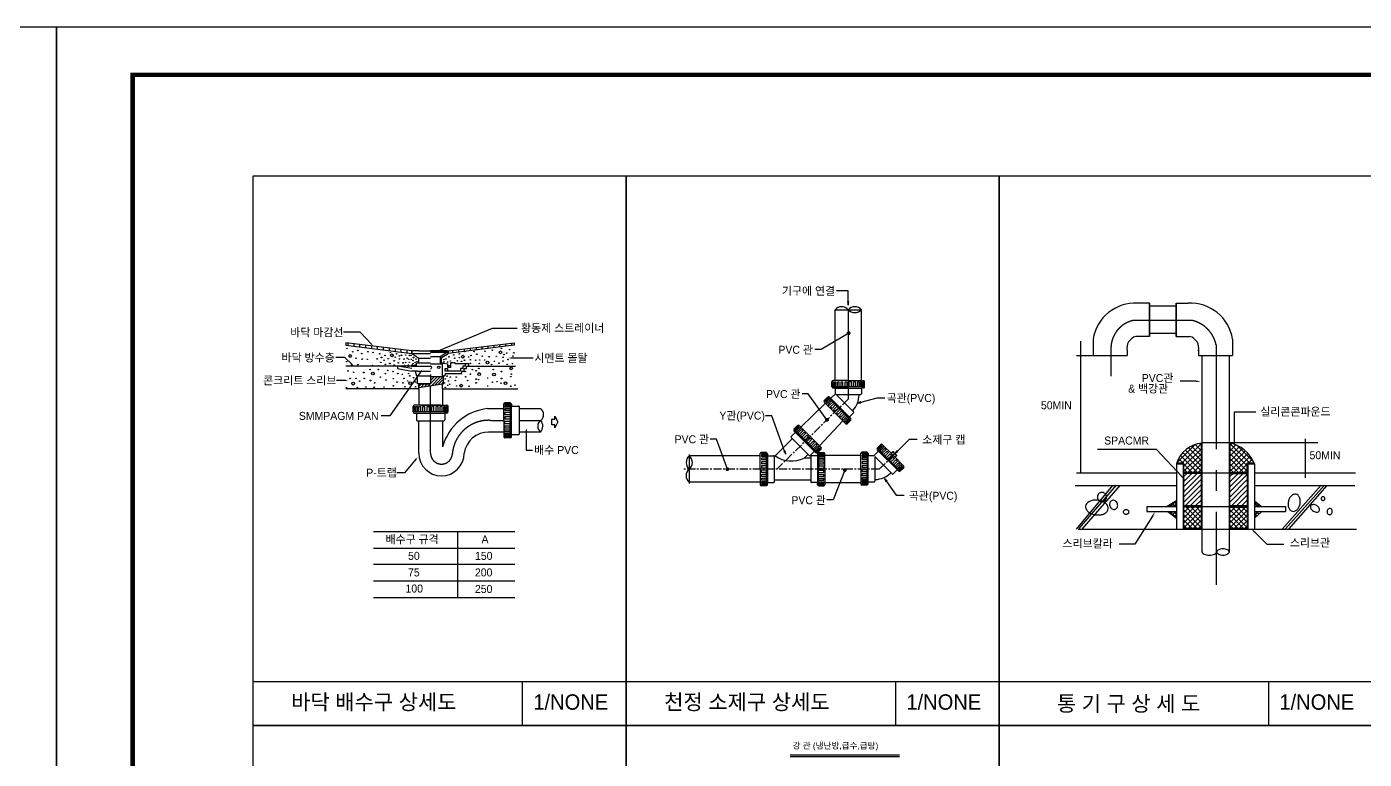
# Model space of a CAD drawing. Header units: millimetres. Extents: x 83956 to 461956, y 36707 to 125807.
# Drawn here: x 398048 to 438779, y 58959 to 81257 of the extents above; entities that cross this region are included whole.
import ezdxf
from ezdxf.enums import TextEntityAlignment as Align

# ---------------------------------------------------------------- set-up
doc = ezdxf.new("R2010")
doc.units = ezdxf.units.MM
doc.header["$LTSCALE"] = 100
doc.header["$MEASUREMENT"] = 0
doc.linetypes.add('CENTER', pattern=[50.8, 31.75, -6.35, 6.35, -6.35])
doc.linetypes.add('CENTERX2', pattern=[4, 2.5, -0.5, 0.5, -0.5])
doc.layers.get('0').update_dxf_attribs({"linetype": 'CONTINUOUS'})
doc.layers.get('Defpoints').update_dxf_attribs({"linetype": 'CONTINUOUS'})
for name, color, linetype in [('1', 1, 'CONTINUOUS'), ('2', 2, 'CONTINUOUS'), ('7', 7, 'CONTINUOUS'), ('FORM', 8, 'CONTINUOUS'), ('H', 9, 'CONTINUOUS'), ('M', 6, 'CONTINUOUS'), ('T', 2, 'CONTINUOUS')]:
    doc.layers.add(name, color=color, linetype=linetype)
doc.styles.add('gr', font='Gulim.ttf')

# ---------------------------------------------------------------- blocks, each defined once
blk = doc.blocks.new('PMC-FORMV')
at = {"layer": 'Defpoints'}
blk.add_lwpolyline([(0, 0), (0, 29700), (42000, 29700), (42000, 0)], close=True, dxfattribs=at)
blk = doc.blocks.new('*X17')
at = {"color": 0}
for p, q in [((4700, 1585.5), (4700, 1595.5)), ((4725, 1582.4), (4725, 1592.4)), ((4750, 1579.2), (4750, 1589.2)), ((4775, 1576.1), (4775, 1586.1)), ((4800, 1573), (4800, 1583)), ((4825, 1569.9), (4825, 1579.9)), ((4850, 1566.7), (4850, 1576.7)), ((4875, 1563.6), (4875, 1573.6)), ((4900, 1560.5), (4900, 1570.5)), ((4925, 1557.4), (4925, 1567.4)), ((4950, 1554.2), (4950, 1564.2))]:
    blk.add_line(p, q, dxfattribs=at)
blk = doc.blocks.new('*X15')
at = {"color": 0}
for p, q in [((4999.4, 1410.8), (5010.4, 1421.8)), ((5009, 1408.1), (5022.8, 1421.8)), ((5023.6, 1410.3), (5035.1, 1421.8)), ((5038.2, 1412.5), (5047.5, 1421.8)), ((5049.4, 1436.1), (5065.1, 1451.8)), ((5049.4, 1448.4), (5052.8, 1451.8)), ((5049.4, 1423.7), (5077.5, 1451.8)), ((5052.8, 1414.7), (5089.9, 1451.8)), ((5067.4, 1417), (5104.4, 1453.9)), ((5082, 1419.2), (5104.4, 1441.6)), ((5096.6, 1421.4), (5104.4, 1429.2))]:
    blk.add_line(p, q, dxfattribs=at)
blk = doc.blocks.new('*X16')
at = {"color": 0}
for p, q in [((5054.4, 1556.8), (5054.4, 1561.8)), ((5057.5, 1556.8), (5057.5, 1561.8)), ((5063.2, 1556.8), (5063.2, 1561.8)), ((5066.2, 1556.8), (5066.2, 1561.8)), ((5071.9, 1556.8), (5071.9, 1561.8)), ((5075, 1556.8), (5075, 1561.8)), ((5080.7, 1556.8), (5080.7, 1561.8)), ((5083.7, 1556.8), (5083.7, 1561.8)), ((5089.4, 1556.8), (5089.4, 1561.8)), ((5092.5, 1556.8), (5092.5, 1561.8)), ((5098.2, 1556.8), (5098.2, 1561.8)), ((5101.2, 1556.8), (5101.2, 1561.8)), ((5106.9, 1556.8), (5106.9, 1561.8)), ((5110, 1556.8), (5110, 1561.8)), ((5115.7, 1556.8), (5115.7, 1561.8)), ((5118.7, 1556.8), (5118.7, 1561.8))]:
    blk.add_line(p, q, dxfattribs=at)

msp = doc.modelspace()

# ---------------------------------------------------------------- linework, layer by layer
msp.add_lwpolyline([(401272, 79795), (453316, 79795), (453316, 38170), (401272, 38170)], close=True)
at = {"layer": '1', "linetype": 'CENTER'}
for p, q in [((431766, 72321), (433516, 72321)), ((431065, 71485), (431065, 70618)), ((434268, 71570), (434268, 64273))]:
    msp.add_line(p, q, dxfattribs=at)
at = {"layer": '1'}
for p, q in [((430143, 71682), (430143, 67669)), ((430016, 71250), (430499, 71250)), ((433655, 70464), (433169, 70464)), ((434825, 69535), (435475, 69535)), ((434825, 68647), (434825, 69535)), ((433834, 68596), (437370, 68596)), ((436976, 68710), (436976, 67529)), ((432457, 68390), (430656, 68390)), ((433238, 67554), (432457, 68390)), ((433061, 66830), (432782, 66655)), ((432803, 66661), (433053, 66821)), ((433053, 66821), (433053, 66661)), ((435438, 66818), (435640, 66655)), ((432802, 66497), (433061, 66299)), ((433053, 66661), (432803, 66661)), ((432811, 66661), (432808, 66664)), ((432819, 66491), (432819, 66491)), ((433038, 66324), (432871, 66491)), ((432920, 66661), (432874, 66706)), ((432880, 66661), (433016, 66797)), ((432881, 66444), (432929, 66491)), ((433029, 66661), (432941, 66749)), ((432943, 66397), (433038, 66491)), ((433052, 66419), (432980, 66491)), ((432989, 66661), (433053, 66725)), ((433005, 66349), (433052, 66397)), ((433053, 66746), (433007, 66792)), ((435665, 66497), (435438, 66296)), ((435443, 66385), (435550, 66492)), ((435508, 66366), (435443, 66431)), ((435444, 66714), (435495, 66764)), ((435542, 66659), (435444, 66757)), ((435566, 66417), (435491, 66492)), ((435499, 66659), (435555, 66716)), ((435625, 66468), (435600, 66492)), ((435608, 66659), (435616, 66667)), ((432331, 66361), (431792, 65511)), ((435449, 66315), (435443, 66322)), ((411177, 63876), (411177, 65887)), ((435443, 65873), (435815, 65511)), ((431792, 65511), (431312, 65511)), ((435815, 65511), (436326, 65511)), ((412912, 64882), (408608, 64882)), ((412912, 64379), (408608, 64379)), ((421295, 59092), (424626, 59092)), ((421295, 59042), (424626, 59042))]:
    msp.add_line(p, q, dxfattribs=at)
for points in [[(435444, 66805), (435444, 66659), (435626, 66659), (435444, 66805)], [(432819, 66491), (433052, 66491), (433052, 66313), (432819, 66491)], [(435443, 66491), (435443, 66310), (435653, 66492), (435443, 66492)]]:
    msp.add_lwpolyline(points, dxfattribs=at)
at = {"layer": '1', "linetype": 'CENTER'}
for centre, radius, start, end in [((431934, 71468), 869, 101.1513, 178.8622), ((433323, 71375), 965, 11.6644, 78.4215)]:
    msp.add_arc(centre, radius, start, end, dxfattribs=at)
at = {"layer": '1'}
for points in [[(433655, 70488), (433655, 70439), (433803, 70464)], [(434850, 68647), (434800, 68647), (434825, 68498)], [(433256, 67571), (433220, 67537), (433339, 67446)], [(435425, 65855), (435460, 65890), (435336, 65976)]]:
    msp.add_solid(points, dxfattribs=at)
at = {"layer": '2'}
for p, q in [((409771, 71387), (409771, 71315)), ((409986, 71387), (409771, 71387)), ((409771, 71315), (409986, 71315)), ((409771, 71315), (409986, 71172)), ((409986, 71387), (410345, 71387)), ((409986, 71315), (410345, 71315)), ((410345, 71387), (410884, 71387)), ((410633, 71222), (410843, 71351)), ((410669, 71183), (410884, 71315)), ((410884, 71387), (410884, 71315)), ((433735, 71415), (433735, 71251)), ((409771, 70849), (409340, 70920)), ((409340, 70920), (409340, 70849)), ((409652, 70956), (409652, 70920)), ((409688, 70956), (409652, 70956)), ((409652, 70920), (409688, 70920)), ((409688, 70920), (409688, 70956)), ((409801, 70956), (409765, 70956)), ((409765, 70956), (409765, 70920)), ((409765, 70920), (409801, 70920)), ((409771, 70920), (410347, 70920)), ((409801, 70920), (409801, 70956)), ((409915, 71028), (410345, 71028)), ((409915, 70920), (409915, 71028)), ((409986, 71172), (410345, 71172)), ((409986, 71028), (409986, 71172)), ((410345, 70992), (410703, 70992)), ((410346, 71222), (410633, 71222)), ((410633, 71222), (410633, 70992)), ((410669, 71183), (410669, 70992)), ((410741, 71017), (410669, 71017)), ((410703, 70992), (410703, 70655)), ((410741, 71017), (410876, 70992)), ((410876, 70885), (410876, 70992)), ((410948, 70885), (410876, 70885)), ((410948, 71028), (410948, 70885)), ((411091, 71028), (410948, 71028)), ((411091, 70992), (411091, 71028)), ((411404, 70992), (411091, 70992)), ((411404, 70920), (411333, 70920)), ((411333, 70920), (411333, 70849)), ((411404, 70992), (411404, 70920)), ((411440, 70992), (411404, 70992)), ((411512, 70992), (411440, 70992)), ((411440, 70920), (411512, 70920)), ((411440, 70849), (411440, 70920)), ((411512, 70920), (411512, 70992)), ((409340, 70849), (409771, 70777)), ((409950, 70777), (409771, 70777)), ((409879, 70777), (409915, 70633)), ((409986, 70633), (409915, 70633)), ((409950, 70777), (410345, 70777)), ((409950, 70526), (409950, 70633)), ((409950, 70382), (409950, 70526)), ((409986, 70633), (410345, 70633)), ((410345, 70669), (410345, 70633)), ((410345, 70597), (410345, 70655)), ((410704, 70597), (410704, 70671)), ((410704, 70633), (410740, 70633)), ((410704, 70633), (410776, 70633)), ((410740, 70526), (410740, 70633)), ((410794, 70705), (410776, 70633)), ((410794, 70777), (410794, 70849)), ((410794, 70849), (410866, 70849)), ((411261, 70777), (410794, 70777)), ((410794, 70705), (411297, 70705)), ((410866, 70849), (410866, 70777)), ((411261, 70849), (411261, 70777)), ((411333, 70849), (411261, 70849)), ((411297, 70777), (411369, 70777)), ((411297, 70705), (411297, 70777)), ((411369, 70777), (411369, 70849)), ((411369, 70849), (411440, 70849)), ((409986, 70382), (409950, 70382)), ((409986, 70382), (410345, 70382)), ((409986, 70238), (409986, 70382)), ((410047, 69736), (410345, 69736)), ((410643, 69736), (410345, 69736)), ((414041, 69316), (414131, 69316)), ((414041, 69137), (414041, 69316)), ((414131, 69316), (414131, 69406)), ((414131, 69406), (414221, 69227)), ((414131, 69137), (414041, 69137)), ((414221, 69227), (414131, 69047)), ((414131, 69047), (414131, 69137)), ((433810, 68575), (433810, 67692)), ((434683, 68591), (434683, 67687)), ((435261, 67981), (435371, 68091)), ((430016, 67681), (433061, 67681)), ((433061, 67956), (433061, 65966)), ((433061, 67956), (433267, 67956)), ((433289, 67968), (433065, 67968)), ((433267, 67956), (433267, 65966)), ((433267, 67681), (435237, 67681)), ((433289, 67692), (433289, 67968)), ((433810, 67692), (433289, 67692)), ((433289, 66668), (433289, 67665)), ((433289, 67665), (433814, 67665)), ((433814, 67665), (433814, 66668)), ((434683, 67687), (435217, 67687)), ((434687, 66672), (434687, 67661)), ((434687, 67661), (435217, 67661)), ((435217, 67687), (435217, 67981)), ((435217, 67981), (435427, 67981)), ((435217, 67661), (435217, 66672)), ((435237, 67956), (435237, 65966)), ((435237, 67956), (435438, 67956)), ((435417, 67981), (435424, 67989)), ((435438, 67956), (435438, 65966)), ((435440, 67681), (438513, 67681)), ((429978, 67288), (433061, 67288)), ((435438, 67288), (438488, 67288)), ((432159, 66655), (432159, 66497)), ((432159, 66655), (433061, 66655)), ((432159, 66497), (433061, 66497)), ((433267, 66655), (435237, 66655)), ((433280, 65982), (433280, 66641)), ((433280, 66641), (433814, 66641)), ((433814, 66668), (433289, 66668)), ((433814, 66641), (433814, 65982)), ((434684, 65979), (434684, 66637)), ((434684, 66637), (435217, 66637)), ((435217, 66672), (434687, 66672)), ((435200, 66672), (435217, 66690)), ((435217, 66637), (435217, 65979)), ((435438, 66655), (436379, 66655)), ((435438, 66497), (436379, 66497)), ((436379, 66655), (436379, 66497)), ((430067, 65966), (438539, 65966)), ((433814, 65982), (433280, 65982)), ((435217, 65979), (434684, 65979))]:
    msp.add_line(p, q, dxfattribs=at)
at = {"layer": '2', "linetype": 'Continuous'}
for p, q in [((423066, 70484), (422601, 70484)), ((423066, 70484), (423530, 70484)), ((422547, 69958), (422663, 70075)), ((422568, 70295), (422568, 70450)), ((422568, 70295), (423066, 70295)), ((422576, 70295), (422576, 70288)), ((422601, 70261), (422644, 70260)), ((422644, 70260), (423487, 70260)), ((422663, 70240), (422663, 70075)), ((422698, 70060), (423226, 69533)), ((422698, 70060), (423444, 70060)), ((423564, 70295), (423066, 70295)), ((423468, 70240), (423468, 70084)), ((423530, 70261), (423487, 70260)), ((423555, 70295), (423555, 70288)), ((423564, 70295), (423564, 70450)), ((409811, 69533), (409811, 69700)), ((410345, 69736), (409846, 69736)), ((410345, 69736), (410844, 69736)), ((410879, 69533), (410879, 69700)), ((412572, 69275), (412572, 69773)), ((412774, 69809), (412608, 69809)), ((412774, 69809), (412774, 69275)), ((412774, 69800), (412782, 69800)), ((412774, 69709), (412774, 68840)), ((412810, 69772), (412812, 69726)), ((412812, 68823), (412812, 69726)), ((412833, 69706), (413032, 69706)), ((413056, 68868), (413056, 69681)), ((422440, 69987), (422330, 69877)), ((422659, 69501), (422330, 69830)), ((422440, 69987), (422792, 69635)), ((422446, 69981), (422451, 69986)), ((423115, 69362), (422488, 69987)), ((422488, 69987), (422519, 69957)), ((422505, 69921), (423079, 69348)), ((410780, 69533), (409811, 69533)), ((409820, 69533), (409820, 69526)), ((409847, 69497), (409893, 69496)), ((409893, 69496), (410797, 69496)), ((409914, 69475), (409914, 69286)), ((409939, 69261), (410751, 69261)), ((410879, 69533), (410345, 69533)), ((410776, 69475), (410776, 69286)), ((410843, 69497), (410797, 69496)), ((410870, 69533), (410870, 69526)), ((412572, 69275), (412572, 68776)), ((412774, 68741), (412774, 69275)), ((422659, 69501), (422987, 69173)), ((423144, 69282), (422792, 69635)), ((423144, 69282), (423034, 69173)), ((423115, 69389), (423226, 69500)), ((423144, 69330), (423115, 69362)), ((423138, 69288), (423143, 69293)), ((412833, 68843), (413032, 68843)), ((421441, 68898), (421328, 68786)), ((421411, 69007), (421523, 69119)), ((421411, 69007), (421770, 68648)), ((421417, 69001), (421412, 68996)), ((421412, 68958), (421441, 68926)), ((422048, 68320), (421441, 68926)), ((422062, 68357), (421478, 68940)), ((421906, 68784), (421571, 69119)), ((412774, 68741), (412608, 68741)), ((412774, 68749), (412782, 68749)), ((412810, 68777), (412812, 68823)), ((421347, 68701), (420838, 68192)), ((421601, 68480), (421328, 68752)), ((421601, 68480), (421874, 68207)), ((422128, 68290), (421770, 68648)), ((421906, 68784), (422240, 68449)), ((423946, 68430), (424056, 68540)), ((423946, 68430), (424298, 68078)), ((424431, 68211), (424103, 68540)), ((420382, 67789), (420382, 68262)), ((420574, 68296), (420415, 68296)), ((420574, 68296), (420574, 67789)), ((420574, 68287), (420581, 68287)), ((420574, 67376), (420574, 68201)), ((420608, 68261), (420609, 68218)), ((420609, 68218), (420609, 67360)), ((420629, 68198), (420789, 68198)), ((420812, 68187), (420812, 67403)), ((421822, 68225), (421722, 68125)), ((421901, 68125), (421722, 68125)), ((422020, 68319), (421907, 68207)), ((421924, 68174), (421924, 67403)), ((422107, 68198), (421948, 68198)), ((422080, 68290), (422048, 68320)), ((422122, 68296), (422117, 68291)), ((422129, 68261), (422127, 68218)), ((422127, 68218), (422127, 67360)), ((422128, 68290), (422240, 68402)), ((422163, 68287), (422156, 68287)), ((422163, 68296), (422321, 68296)), ((422163, 68296), (422163, 67789)), ((422163, 67376), (422163, 68201)), ((422355, 67789), (422355, 68262)), ((423449, 67804), (423449, 68269)), ((423638, 68302), (423482, 68302)), ((423638, 68302), (423638, 67804)), ((423638, 68294), (423645, 68294)), ((423638, 68209), (423638, 67399)), ((423673, 67383), (423671, 68268)), ((423671, 68268), (423673, 68225)), ((423693, 68206), (423858, 68206)), ((423975, 68323), (423858, 68206)), ((423872, 68172), (423872, 67425)), ((423872, 68172), (424400, 67644)), ((423946, 68382), (423975, 68351)), ((423952, 68424), (423947, 68419)), ((423975, 68351), (424571, 67755)), ((424585, 67791), (424011, 68364)), ((424650, 67726), (424298, 68078)), ((424373, 68274), (424413, 68314)), ((424441, 68314), (424413, 68314)), ((424473, 68253), (424413, 68314)), ((424431, 68211), (424760, 67882)), ((424487, 68267), (424441, 68314)), ((424473, 68253), (424534, 68192)), ((424487, 68267), (424534, 68220)), ((424494, 68153), (424534, 68192)), ((424534, 68220), (424534, 68192)), ((420382, 67789), (420382, 67315)), ((420574, 67282), (420574, 67789)), ((422163, 67282), (422163, 67789)), ((422355, 67789), (422355, 67315)), ((423449, 67804), (423449, 67339)), ((423638, 67306), (423638, 67804)), ((424543, 67755), (424433, 67644)), ((424602, 67726), (424571, 67755)), ((424644, 67731), (424639, 67726)), ((424650, 67726), (424760, 67835)), ((420574, 67282), (420415, 67282)), ((420574, 67290), (420581, 67290)), ((420608, 67316), (420609, 67360)), ((420629, 67379), (420789, 67379)), ((421901, 67453), (420836, 67453)), ((422107, 67379), (421948, 67379)), ((422129, 67316), (422127, 67360)), ((422163, 67290), (422156, 67290)), ((422163, 67282), (422321, 67282)), ((423638, 67306), (423482, 67306)), ((423638, 67314), (423645, 67314)), ((423671, 67340), (423673, 67383)), ((423693, 67402), (423849, 67402))]:
    msp.add_line(p, q, dxfattribs=at)
at = {"layer": '2'}
msp.add_lwpolyline([(410345, 71351), (410848, 71351), (410848, 71387), (410345, 71387)], close=True, dxfattribs=at)
msp.add_lwpolyline([(410704, 70382), (410740, 70382), (410740, 70633), (410704, 70633), (410704, 70597), (410345, 70597), (410345, 70382), (409986, 70382), (409986, 70273), (410704, 70382)], dxfattribs=at)
msp.add_circle((410597, 70887), 35.9, dxfattribs=at)
for centre, radius, start, end in [((410346, 70887), 35.9, 269.3575, 90.6425), ((433908, 67695), 886, 94.785, 162.8292), ((434447, 67544), 1074, 22.5634, 78.2325)]:
    msp.add_arc(centre, radius, start, end, dxfattribs=at)
at = {"layer": '2', "linetype": 'Continuous'}
for centre, radius, start, end in [((422601, 70450), 33.1, 90, 180), ((423530, 70450), 33.1, 0, 90), ((422602, 70288), 26.5, 180, 268.0117), ((422644, 70240), 19.9, 0, 88.0117), ((423414, 70042), 18.5, 90, 178.272), ((423444, 70084), 23.2, 270, 0), ((423487, 70240), 19.9, 91.9883, 180), ((423529, 70288), 26.5, 271.9883, 0), ((409846, 69700), 35.5, 90, 180), ((410844, 69700), 35.5, 0, 90), ((412608, 69773), 35.5, 90, 180), ((412782, 69771), 28.4, 1.9883, 90), ((412833, 69727), 21.3, 181.9883, 270), ((413032, 69681), 24.8, 0, 90), ((422353, 69853), 33.1, 135, 225), ((422470, 69967), 26.5, 46.9883, 135), ((422533, 69972), 19.9, 226.9883, 315), ((422690, 70064), 706, 316.728, 358.272), ((409848, 69526), 28.4, 180, 268.0117), ((409892, 69475), 21.3, 0, 88.0117), ((409939, 69286), 24.8, 180, 270), ((410751, 69286), 24.8, 270, 0), ((410797, 69475), 21.3, 91.9883, 180), ((410842, 69526), 28.4, 271.9883, 0), ((423129, 69375), 19.9, 135, 223.0117), ((423125, 69312), 26.5, 315, 43.0117), ((423217, 69567), 18.5, 136.728, 225), ((423209, 69516), 23.2, 315, 45), ((412833, 68822), 21.3, 90, 178.0117), ((413032, 68868), 24.8, 270, 360), ((421431, 68977), 26.9, 135, 223.0117), ((421427, 68913), 20.2, 315, 43.0117), ((421547, 69095), 33.7, 45, 135), ((423011, 69196), 33.1, 225, 315), ((412608, 68776), 35.5, 180, 270), ((412782, 68778), 28.4, 270, 358.0117), ((421345, 68769), 23.6, 135, 225), ((421330, 68717), 23.6, 315, 45), ((422216, 68426), 33.7, 315, 45), ((424079, 68516), 33.1, 45, 135), ((420415, 68262), 33.7, 90, 180), ((420581, 68260), 26.9, 1.9883, 90), ((420629, 68218), 20.2, 181.9883, 270), ((420789, 68174), 23.6, 46.3928, 90), ((420821, 68209), 23.6, 226.3928, 315), ((421338, 68924), 886, 235.6656, 295.6656), ((421839, 68208), 23.6, 45, 135), ((421890, 68223), 23.6, 225, 315), ((421901, 68149), 23.6, 270, 360), ((421948, 68174), 23.6, 90, 180), ((422034, 68305), 20.2, 46.9883, 135), ((422098, 68310), 26.9, 226.9883, 315), ((422107, 68218), 20.2, 270, 358.0117), ((422156, 68260), 26.9, 90, 178.0117), ((422321, 68262), 33.7, 360, 90), ((423482, 68269), 33.1, 90, 180), ((423645, 68267), 26.5, 1.9883, 90), ((423693, 68226), 19.9, 181.9883, 270), ((423965, 68400), 26.5, 135, 223.0117), ((423961, 68337), 19.9, 315, 43.0117), ((424371, 68276), 3.3, 225, 315), ((424497, 68150), 3.3, 135, 225), ((423869, 68180), 706, 271.728, 313.272), ((424365, 67652), 18.5, 45, 133.272), ((424416, 67660), 23.2, 225, 315), ((424557, 67740), 19.9, 46.9883, 135), ((424621, 67745), 26.5, 226.9883, 315), ((424737, 67859), 33.1, 315, 45), ((420415, 67315), 33.7, 180, 270), ((420581, 67317), 26.9, 270, 358.0117), ((420629, 67359), 20.2, 90, 178.0117), ((420789, 67403), 23.6, 270, 360), ((420836, 67429), 23.6, 90, 180), ((421901, 67429), 23.6, 360, 90), ((421948, 67403), 23.6, 180, 270), ((422107, 67359), 20.2, 1.9883, 90), ((422156, 67317), 26.9, 181.9883, 270), ((422321, 67315), 33.7, 270, 360), ((423482, 67339), 33.1, 180, 270), ((423645, 67341), 26.5, 270, 358.0117), ((423693, 67382), 19.9, 90, 178.0117), ((423849, 67425), 23.2, 270, 0), ((423891, 67456), 18.5, 91.728, 180)]:
    msp.add_arc(centre, radius, start, end, dxfattribs=at)
at = {"layer": '2'}
msp.add_solid([(432311, 66374), (432352, 66348), (432411, 66486)], dxfattribs=at)
at = {"layer": '7'}
for p, q in [((422662, 70484), (422662, 72643)), ((423466, 70484), (423466, 72643)), ((432244, 72839), (431879, 72839)), ((432244, 71831), (432244, 72839)), ((432244, 72839), (432244, 71831)), ((432268, 72760), (433047, 72760)), ((433047, 72839), (433413, 72839)), ((433047, 72839), (433047, 71831)), ((433047, 71831), (433047, 72839)), ((430523, 71747), (430523, 71249)), ((432244, 71831), (431824, 71831)), ((432268, 71925), (433047, 71925)), ((433088, 71832), (433047, 71832)), ((433047, 71831), (433467, 71831)), ((434768, 71747), (434768, 71249)), ((431556, 71415), (431556, 71251)), ((430523, 71249), (431556, 71251)), ((433735, 71251), (434768, 71249)), ((433834, 71249), (433834, 65264)), ((434666, 71249), (434666, 65264)), ((409986, 70238), (409986, 69736)), ((410704, 70238), (410704, 70382)), ((410704, 70238), (410704, 69736)), ((422372, 69801), (421621, 69069)), ((409986, 68277), (409986, 69261)), ((410704, 69261), (410704, 68474)), ((412084, 69635), (412572, 69635)), ((413056, 69635), (413690, 69635)), ((422903, 69257), (422190, 68499)), ((412572, 68916), (412112, 68916)), ((413696, 68916), (413056, 68916)), ((420382, 68191), (418225, 68191)), ((423449, 68206), (422355, 68206)), ((420382, 67394), (418225, 67394)), ((422355, 67387), (423449, 67387)), ((408608, 65887), (411177, 65887)), ((411177, 65887), (412912, 65887)), ((408608, 65384), (411177, 65384)), ((411177, 65384), (412912, 65384)), ((412912, 63876), (408608, 63876)), ((404939, 61326), (416299, 61326)), ((413150, 59989), (413150, 61326)), ((416299, 61326), (427659, 61326)), ((424511, 59989), (424511, 61326)), ((427659, 61326), (439020, 61326)), ((435871, 59989), (435871, 61326))]:
    msp.add_line(p, q, dxfattribs=at)
for points in [[(404939, 76717), (416299, 76717), (416299, 59989), (404939, 59989)], [(416299, 76717), (427659, 76717), (427659, 59989), (416299, 59989)], [(427659, 76717), (439020, 76717), (439020, 59989), (427659, 59989)], [(404939, 59989), (416299, 59989), (416299, 43262), (404939, 43262)], [(416299, 59989), (427659, 59989), (427659, 43262), (416299, 43262)], [(427659, 59989), (439020, 59989), (439020, 43262), (427659, 43262)]]:
    msp.add_lwpolyline(points, close=True, dxfattribs=at)
msp.add_lwpolyline([(433842, 65269, 0.18384), (433854, 65239, 0.10032), (433906, 65203, 0.058212), (433973, 65182, 0.044722), (434062, 65174, 0.044722), (434152, 65182, 0.058212), (434219, 65203, 0.10032), (434271, 65239, 0.18384), (434283, 65269, 0.192191)], format="xyb", dxfattribs=at)
msp.add_lwpolyline([(434480, 65364, 0.051099), (434403, 65356, 0.064948), (434346, 65336, 0.104203), (434302, 65301, 0.174705), (434290, 65269, 0.174705), (434302, 65237, 0.104203), (434346, 65202, 0.064948), (434403, 65182, 0.051099), (434480, 65174, 0.051099), (434556, 65182, 0.064948), (434613, 65202, 0.104203), (434657, 65237, 0.174705), (434669, 65269, 0.174705), (434657, 65301, 0.104203), (434613, 65336, 0.064948), (434556, 65356, 0.051099)], format="xyb", close=True, dxfattribs=at)
for centre, radius, start, end in [((422863, 72461), 271, 42.1242, 137.8758), ((423265, 72461), 271, 42.1242, 137.8758), ((423265, 72825), 271, 222.1242, 317.8758), ((431804, 71544), 1297, 86.7122, 171.029), ((433487, 71544), 1297, 8.971, 93.2878), ((431925, 71468), 376, 105.5599, 191.1988), ((433366, 71468), 376, 348.8012, 74.4401), ((412255, 68037), 1606, 96.1173, 164.2465), ((413820, 69099), 211, 123.7597, 236.2403), ((413690, 69632), 2.55, 55.724, 90), ((413566, 69450), 223, 307.8461, 55.724), ((413479, 69099), 284, 320.1432, 38.2204), ((412113, 68165), 752, 88.8219, 171.722), ((413696, 68918), 2.55, 270, 320.1432), ((410678, 68277), 692, 180, 0), ((418386, 67990), 258, 128.9733, 231.0267), ((418062, 67990), 258, 308.9733, 51.0267), ((418371, 67592), 246, 126.6178, 233.3822)]:
    msp.add_arc(centre, radius, start, end, dxfattribs=at)
at = {"layer": 'Defpoints'}
msp.add_lwpolyline([(398956, 36707), (398956, 81257), (461956, 81257), (461956, 36707)], close=True, dxfattribs=at)
at = {"layer": 'FORM', "const_width": 135}
msp.add_lwpolyline([(401272, 38170), (401272, 79795), (460072, 79795), (460072, 38170)], close=True, dxfattribs=at)
at = {"layer": 'H'}
for p, q in [((409771, 70920), (407760, 70920)), ((411440, 70920), (412930, 70920)), ((409986, 70238), (407760, 70238)), ((410704, 70238), (413002, 70238)), ((433066, 67970), (433632, 68537)), ((433220, 67968), (433829, 68577)), ((433810, 68049), (433422, 68436)), ((433810, 68205), (433522, 68492)), ((433810, 68361), (433633, 68537)), ((433810, 68517), (433758, 68568)), ((435281, 67981), (434667, 68595)), ((434683, 68495), (434759, 68572)), ((434683, 68339), (434873, 68530)), ((434683, 68183), (434977, 68478)), ((435419, 67999), (434902, 68517)), ((433266, 67968), (433125, 68110)), ((433699, 67692), (433184, 68206)), ((433810, 67737), (433254, 68293)), ((433289, 67881), (433810, 68402)), ((433289, 67725), (433810, 68246)), ((433810, 67893), (433333, 68369)), ((433411, 67692), (433810, 68090)), ((435217, 67889), (434683, 68424)), ((434683, 68027), (435072, 68417)), ((434683, 67871), (435159, 68348)), ((434683, 67715), (435238, 68270)), ((435217, 67733), (434683, 68268)), ((435107, 67687), (434683, 68112)), ((434811, 67687), (435308, 68185)), ((433110, 67968), (433077, 68002)), ((433543, 67692), (433289, 67945)), ((433387, 67692), (433289, 67789)), ((433289, 67257), (433697, 67665)), ((433289, 67413), (433541, 67665)), ((433289, 67569), (433385, 67665)), ((433289, 67101), (433814, 67627)), ((433567, 67692), (433810, 67934)), ((433723, 67692), (433810, 67778)), ((434951, 67687), (434683, 67956)), ((434795, 67687), (434683, 67800)), ((434687, 67251), (435096, 67661)), ((434687, 67563), (434784, 67661)), ((434687, 67407), (434940, 67661)), ((434687, 67095), (435217, 67626)), ((434967, 67687), (435217, 67938)), ((435123, 67687), (435217, 67782)), ((431109, 67288), (430004, 65966)), ((431223, 67300), (430092, 65979)), ((431337, 67288), (430181, 65966)), ((433289, 66945), (433814, 67471)), ((433289, 66789), (433814, 67315)), ((434687, 66939), (435217, 67470)), ((434687, 66783), (435217, 67314)), ((437472, 67300), (436278, 65966)), ((437573, 67300), (436367, 65966)), ((437637, 67288), (436468, 65966)), ((433323, 66668), (433814, 67159)), ((433479, 66668), (433814, 67003)), ((433635, 66668), (433814, 66847)), ((434732, 66672), (435217, 67158)), ((434888, 66672), (435217, 67002)), ((435044, 66672), (435217, 66846)), ((433280, 66312), (433609, 66641)), ((433280, 66468), (433453, 66641)), ((433280, 66156), (433765, 66641)), ((433280, 66625), (433297, 66641)), ((433814, 66016), (433280, 66550)), ((433280, 66000), (433814, 66535)), ((433693, 65982), (433280, 66394)), ((433814, 66172), (433345, 66641)), ((433814, 66328), (433501, 66641)), ((433814, 66484), (433657, 66641)), ((433791, 66668), (433814, 66691)), ((433814, 66640), (433813, 66641)), ((434684, 66312), (435008, 66637)), ((434684, 66156), (435164, 66637)), ((434684, 66468), (434852, 66637)), ((434684, 66624), (434696, 66637)), ((435217, 66017), (434684, 66551)), ((434684, 66000), (435217, 66533)), ((435099, 65979), (434684, 66395)), ((435217, 66173), (434754, 66637)), ((435217, 66329), (434910, 66637)), ((435217, 66486), (435066, 66637)), ((433537, 65982), (433280, 66238)), ((433380, 65982), (433280, 66082)), ((433417, 65982), (433814, 66379)), ((433573, 65982), (433814, 66223)), ((433729, 65982), (433814, 66067)), ((434943, 65979), (434684, 66239)), ((434787, 65979), (434684, 66083)), ((434819, 65979), (435217, 66377)), ((434975, 65979), (435217, 66221)), ((435131, 65979), (435217, 66065))]:
    msp.add_line(p, q, dxfattribs=at)
at = {"layer": 'H', "linetype": 'Continuous'}
for p, q in [((422568, 70447), (422577, 70447)), ((422568, 70295), (422568, 70447)), ((422577, 70295), (422577, 70447)), ((422594, 70447), (422619, 70447)), ((422594, 70295), (422594, 70447)), ((422619, 70295), (422619, 70447)), ((422651, 70447), (422691, 70447)), ((422651, 70295), (422651, 70447)), ((423471, 70295), (422660, 70295)), ((422691, 70295), (422691, 70447)), ((422737, 70447), (422789, 70447)), ((422737, 70295), (422737, 70447)), ((422789, 70295), (422789, 70447)), ((422845, 70447), (422905, 70447)), ((422845, 70295), (422845, 70447)), ((422905, 70295), (422905, 70447)), ((422968, 70295), (422968, 70447)), ((422968, 70447), (423033, 70447)), ((423033, 70295), (423033, 70447)), ((423098, 70295), (423098, 70447)), ((423163, 70447), (423098, 70447)), ((423163, 70295), (423163, 70447)), ((423286, 70447), (423226, 70447)), ((423226, 70295), (423226, 70447)), ((423286, 70295), (423286, 70447)), ((423394, 70447), (423342, 70447)), ((423342, 70295), (423342, 70447)), ((423394, 70295), (423394, 70447)), ((423480, 70447), (423440, 70447)), ((423440, 70295), (423440, 70447)), ((423480, 70295), (423480, 70447)), ((423537, 70447), (423512, 70447)), ((423512, 70295), (423512, 70447)), ((423537, 70295), (423537, 70447)), ((423563, 70447), (423554, 70447)), ((423554, 70295), (423554, 70447)), ((423563, 70295), (423563, 70447)), ((409812, 69697), (409821, 69697)), ((409812, 69533), (409812, 69697)), ((409821, 69533), (409821, 69697)), ((409839, 69697), (409866, 69697)), ((409839, 69533), (409839, 69697)), ((409866, 69533), (409866, 69697)), ((409901, 69697), (409943, 69697)), ((409901, 69533), (409901, 69697)), ((409943, 69533), (409943, 69697)), ((409993, 69697), (410048, 69697)), ((409993, 69533), (409993, 69697)), ((410048, 69533), (410048, 69697)), ((410109, 69697), (410173, 69697)), ((410109, 69533), (410109, 69697)), ((410173, 69533), (410173, 69697)), ((410241, 69697), (410310, 69697)), ((410241, 69533), (410241, 69697)), ((410310, 69533), (410310, 69697)), ((410449, 69697), (410380, 69697)), ((410380, 69533), (410380, 69697)), ((410449, 69533), (410449, 69697)), ((410581, 69697), (410517, 69697)), ((410517, 69533), (410517, 69697)), ((410581, 69533), (410581, 69697)), ((410697, 69697), (410642, 69697)), ((410642, 69533), (410642, 69697)), ((410697, 69533), (410697, 69697)), ((410747, 69533), (410747, 69697)), ((410789, 69697), (410747, 69697)), ((410789, 69533), (410789, 69697)), ((410851, 69697), (410824, 69697)), ((410824, 69533), (410824, 69697)), ((410851, 69533), (410851, 69697)), ((410878, 69697), (410869, 69697)), ((410869, 69533), (410869, 69697)), ((410878, 69533), (410878, 69697)), ((412774, 69808), (412611, 69808)), ((412611, 69808), (412611, 69799)), ((412774, 69799), (412611, 69799)), ((412774, 69781), (412611, 69781)), ((412611, 69781), (412611, 69754)), ((412774, 69754), (412611, 69754)), ((412774, 69719), (412611, 69719)), ((412611, 69719), (412611, 69676)), ((412774, 69676), (412611, 69676)), ((422440, 69986), (422333, 69879)), ((422333, 69879), (422339, 69873)), ((422446, 69980), (422339, 69873)), ((422458, 69968), (422351, 69861)), ((422351, 69861), (422368, 69843)), ((422476, 69951), (422368, 69843)), ((422499, 69928), (422391, 69820)), ((422391, 69820), (422419, 69792)), ((422527, 69900), (422419, 69792)), ((422560, 69867), (422452, 69759)), ((422452, 69759), (422489, 69723)), ((422596, 69830), (422489, 69723)), ((422636, 69791), (422529, 69683)), ((422529, 69683), (422571, 69640)), ((422679, 69748), (422571, 69640)), ((422723, 69703), (422616, 69596)), ((422769, 69658), (422661, 69550)), ((412774, 69627), (412611, 69627)), ((412611, 69627), (412611, 69571)), ((412774, 69571), (412611, 69571)), ((412774, 69511), (412611, 69511)), ((412611, 69511), (412611, 69446)), ((412774, 69446), (412611, 69446)), ((412774, 69379), (412611, 69379)), ((412611, 69379), (412611, 69310)), ((412774, 69310), (412611, 69310)), ((422616, 69596), (422661, 69550)), ((422815, 69612), (422707, 69504)), ((422753, 69458), (422707, 69504)), ((422861, 69566), (422753, 69458)), ((422905, 69521), (422798, 69414)), ((422840, 69371), (422798, 69414)), ((422948, 69479), (422840, 69371)), ((422988, 69439), (422880, 69331)), ((422917, 69295), (422880, 69331)), ((423024, 69402), (422917, 69295)), ((423057, 69370), (422949, 69262)), ((422977, 69234), (422949, 69262)), ((423085, 69342), (422977, 69234)), ((423108, 69319), (423000, 69211)), ((423126, 69301), (423018, 69193)), ((423138, 69289), (423030, 69181)), ((423144, 69283), (423036, 69175)), ((412774, 69240), (412611, 69240)), ((412611, 69170), (412611, 69240)), ((412774, 69170), (412611, 69170)), ((412774, 69103), (412611, 69103)), ((412611, 69038), (412611, 69103)), ((412774, 69038), (412611, 69038)), ((412774, 68978), (412611, 68978)), ((412611, 68922), (412611, 68978)), ((412774, 68922), (412611, 68922)), ((412774, 68873), (412611, 68873)), ((412611, 68830), (412611, 68873)), ((421412, 69006), (421521, 69116)), ((421418, 69000), (421528, 69110)), ((421430, 68988), (421540, 69098)), ((421448, 68970), (421558, 69080)), ((421472, 68947), (421581, 69056)), ((421500, 68918), (421610, 69028)), ((421521, 69116), (421528, 69110)), ((421533, 68885), (421643, 68994)), ((421540, 69098), (421558, 69080)), ((421571, 68848), (421680, 68957)), ((421581, 69056), (421610, 69028)), ((421611, 68807), (421721, 68917)), ((421643, 68994), (421680, 68957)), ((421655, 68764), (421764, 68873)), ((421721, 68917), (421764, 68873)), ((423018, 69193), (423000, 69211)), ((423036, 69175), (423030, 69181)), ((412774, 68830), (412611, 68830)), ((412774, 68795), (412611, 68795)), ((412611, 68769), (412611, 68795)), ((412774, 68769), (412611, 68769)), ((412774, 68750), (412611, 68750)), ((412611, 68741), (412611, 68750)), ((412774, 68741), (412611, 68741)), ((421700, 68718), (421809, 68828)), ((421746, 68672), (421856, 68781)), ((421793, 68625), (421903, 68734)), ((421809, 68828), (421856, 68781)), ((421840, 68578), (421949, 68688)), ((421885, 68533), (421995, 68643)), ((421949, 68688), (421903, 68734)), ((421929, 68490), (422038, 68599)), ((421969, 68449), (422079, 68559)), ((422038, 68599), (421995, 68643)), ((422006, 68412), (422116, 68521)), ((422040, 68379), (422149, 68488)), ((422068, 68350), (422178, 68460)), ((422116, 68521), (422079, 68559)), ((422092, 68327), (422201, 68436)), ((422178, 68460), (422149, 68488)), ((422219, 68418), (422201, 68436)), ((423946, 68429), (424054, 68537)), ((423952, 68423), (424060, 68531)), ((423964, 68411), (424072, 68519)), ((423982, 68394), (424090, 68501)), ((424005, 68371), (424113, 68478)), ((424033, 68343), (424141, 68450)), ((424054, 68537), (424060, 68531)), ((424072, 68519), (424090, 68501)), ((424113, 68478), (424141, 68450)), ((420574, 68295), (420419, 68295)), ((420419, 68295), (420419, 68286)), ((420574, 68286), (420419, 68286)), ((420574, 68269), (420419, 68269)), ((420419, 68269), (420419, 68244)), ((420574, 68244), (420419, 68244)), ((420574, 68211), (420419, 68211)), ((420419, 68211), (420419, 68170)), ((420574, 68170), (420419, 68170)), ((420574, 68123), (420419, 68123)), ((420419, 68123), (420419, 68071)), ((420574, 68071), (420419, 68071)), ((422110, 68309), (422219, 68418)), ((422122, 68297), (422231, 68406)), ((422128, 68290), (422237, 68400)), ((422163, 68295), (422318, 68295)), ((422163, 68286), (422318, 68286)), ((422163, 68269), (422318, 68269)), ((422163, 68244), (422318, 68244)), ((422163, 68211), (422318, 68211)), ((422163, 68170), (422318, 68170)), ((422163, 68123), (422318, 68123)), ((422163, 68071), (422318, 68071)), ((422237, 68400), (422231, 68406)), ((422318, 68295), (422318, 68286)), ((422318, 68269), (422318, 68244)), ((422318, 68211), (422318, 68170)), ((422318, 68123), (422318, 68071)), ((423638, 68301), (423485, 68301)), ((423485, 68301), (423485, 68293)), ((423638, 68293), (423485, 68293)), ((423638, 68276), (423485, 68276)), ((423485, 68276), (423485, 68251)), ((423638, 68251), (423485, 68251)), ((423638, 68219), (423485, 68219)), ((423485, 68219), (423485, 68179)), ((423638, 68179), (423485, 68179)), ((423638, 68133), (423485, 68133)), ((423485, 68133), (423485, 68081)), ((423638, 68081), (423485, 68081)), ((423638, 68025), (423485, 68025)), ((423485, 68025), (423485, 67964)), ((424066, 68310), (424173, 68418)), ((424102, 68273), (424210, 68381)), ((424142, 68234), (424250, 68341)), ((424173, 68418), (424210, 68381)), ((424185, 68191), (424292, 68299)), ((424229, 68146), (424337, 68254)), ((424250, 68341), (424292, 68299)), ((424275, 68101), (424383, 68208)), ((424321, 68055), (424429, 68162)), ((424337, 68254), (424383, 68208)), ((424367, 68009), (424474, 68117)), ((424411, 67964), (424519, 68072)), ((424474, 68117), (424429, 68162)), ((424454, 67922), (424561, 68029)), ((424561, 68029), (424519, 68072)), ((420574, 68013), (420419, 68013)), ((420419, 68013), (420419, 67952)), ((420574, 67952), (420419, 67952)), ((420574, 67888), (420419, 67888)), ((420419, 67888), (420419, 67822)), ((420574, 67822), (420419, 67822)), ((420574, 67756), (420419, 67756)), ((420419, 67690), (420419, 67756)), ((420574, 67690), (420419, 67690)), ((420574, 67626), (420419, 67626)), ((420419, 67564), (420419, 67626)), ((422163, 68013), (422318, 68013)), ((422163, 67952), (422318, 67952)), ((422163, 67888), (422318, 67888)), ((422163, 67822), (422318, 67822)), ((422163, 67756), (422318, 67756)), ((422163, 67690), (422318, 67690)), ((422163, 67626), (422318, 67626)), ((422318, 68013), (422318, 67952)), ((422318, 67888), (422318, 67822)), ((422318, 67690), (422318, 67756)), ((422318, 67564), (422318, 67626)), ((423638, 67964), (423485, 67964)), ((423638, 67901), (423485, 67901)), ((423485, 67901), (423485, 67837)), ((423638, 67837), (423485, 67837)), ((423638, 67772), (423485, 67772)), ((423485, 67707), (423485, 67772)), ((423638, 67707), (423485, 67707)), ((423638, 67644), (423485, 67644)), ((423485, 67584), (423485, 67644)), ((424494, 67882), (424601, 67990)), ((424530, 67845), (424638, 67953)), ((424563, 67813), (424671, 67920)), ((424591, 67785), (424699, 67892)), ((424638, 67953), (424601, 67990)), ((424614, 67762), (424722, 67869)), ((424632, 67744), (424739, 67852)), ((424644, 67732), (424751, 67840)), ((424650, 67726), (424757, 67834)), ((424699, 67892), (424671, 67920)), ((424739, 67852), (424722, 67869)), ((424757, 67834), (424751, 67840)), ((420574, 67564), (420419, 67564)), ((420574, 67507), (420419, 67507)), ((420419, 67454), (420419, 67507)), ((420574, 67454), (420419, 67454)), ((420574, 67407), (420419, 67407)), ((420419, 67367), (420419, 67407)), ((420574, 67367), (420419, 67367)), ((420574, 67334), (420419, 67334)), ((420419, 67308), (420419, 67334)), ((420574, 67308), (420419, 67308)), ((420574, 67291), (420419, 67291)), ((420419, 67283), (420419, 67291)), ((420574, 67283), (420419, 67283)), ((422163, 67564), (422318, 67564)), ((422163, 67507), (422318, 67507)), ((422163, 67454), (422318, 67454)), ((422163, 67407), (422318, 67407)), ((422163, 67367), (422318, 67367)), ((422163, 67334), (422318, 67334)), ((422163, 67308), (422318, 67308)), ((422163, 67291), (422318, 67291)), ((422163, 67283), (422318, 67283)), ((422318, 67454), (422318, 67507)), ((422318, 67367), (422318, 67407)), ((422318, 67308), (422318, 67334)), ((422318, 67283), (422318, 67291)), ((423638, 67584), (423485, 67584)), ((423638, 67527), (423485, 67527)), ((423485, 67476), (423485, 67527)), ((423638, 67476), (423485, 67476)), ((423638, 67429), (423485, 67429)), ((423485, 67390), (423485, 67429)), ((423638, 67390), (423485, 67390)), ((423638, 67357), (423485, 67357)), ((423485, 67332), (423485, 67357)), ((423638, 67332), (423485, 67332)), ((423638, 67315), (423485, 67315)), ((423485, 67307), (423485, 67315)), ((423638, 67307), (423485, 67307))]:
    msp.add_line(p, q, dxfattribs=at)
at = {"layer": 'H'}
for points in [[(407760, 71639), (407760, 71567), (409771, 71315), (409771, 71387)], [(412894, 71639), (412894, 71567), (410884, 71315), (410884, 71387)]]:
    msp.add_lwpolyline(points, close=True, dxfattribs=at)
for points in [[(430613, 66398, 0.065068), (430753, 66401, 0.077861), (430866, 66435, 0.107177), (430952, 66504, 0.144236), (430985, 66581, 0.144236), (430971, 66663, 0.107177), (430902, 66750, 0.077861), (430800, 66809, 0.065068), (430664, 66843, 0.065068), (430524, 66841, 0.077861), (430412, 66806, 0.107177), (430325, 66737, 0.144236), (430293, 66660, 0.144236), (430307, 66578, 0.107177), (430376, 66492, 0.077861), (430477, 66432, 0.065068)], [(430931, 66945, 0.095459), (430917, 67000, 0.097183), (430885, 67045, 0.099725), (430838, 67074, 0.101601), (430784, 67083, 0.101601), (430732, 67069, 0.099725), (430688, 67036, 0.097183), (430660, 66988, 0.095459), (430651, 66932, 0.095459), (430665, 66877, 0.097183), (430697, 66831, 0.099725), (430744, 66802, 0.101601), (430798, 66794, 0.101601), (430850, 66807, 0.099725), (430894, 66840, 0.097183), (430923, 66889, 0.095459)], [(431032, 66665, 0.084923), (431059, 66615, 0.091799), (431098, 66581, 0.103554), (431146, 66564, 0.113737), (431192, 66569, 0.113737), (431231, 66593, 0.103554), (431260, 66635, 0.091799), (431270, 66686, 0.084923), (431261, 66741, 0.084923), (431235, 66791, 0.091799), (431196, 66825, 0.103554), (431148, 66842, 0.113737), (431102, 66838, 0.113737), (431062, 66813, 0.103554), (431034, 66771, 0.091799), (431024, 66720, 0.084923)], [(436468, 66805, 0.068914), (436460, 66698, 0.080963), (436481, 66609, 0.107019), (436530, 66537, 0.137347), (436590, 66506, 0.137347), (436658, 66510, 0.107019), (436733, 66555, 0.080963), (436788, 66628, 0.068914), (436824, 66729, 0.068914), (436832, 66835, 0.080963), (436811, 66924, 0.107019), (436762, 66996, 0.137347), (436702, 67028, 0.137347), (436634, 67023, 0.107019), (436560, 66978, 0.080963), (436505, 66905, 0.068914)], [(437548, 66945, 0.098491), (437527, 66950, 0.098491), (437505, 66948, 0.098491), (437485, 66937, 0.098491), (437472, 66919, 0.098491), (437466, 66898, 0.098491), (437469, 66876, 0.098491), (437480, 66856, 0.098491), (437497, 66843, 0.098491), (437519, 66837, 0.098491), (437541, 66840, 0.098491), (437560, 66851, 0.098491), (437574, 66868, 0.098491), (437579, 66890, 0.098491), (437577, 66912, 0.098491), (437566, 66931, 0.098491)], [(431617, 66487, 0.13057), (431610, 66511, 0.106511), (431591, 66533, 0.084059), (431563, 66547, 0.07302), (431528, 66552, 0.07302), (431492, 66547, 0.084059), (431465, 66533, 0.106511), (431445, 66511, 0.13057), (431439, 66487, 0.13057), (431445, 66464, 0.106511), (431465, 66442, 0.084059), (431492, 66428, 0.07302), (431528, 66423, 0.07302), (431563, 66428, 0.084059), (431591, 66442, 0.106511), (431610, 66464, 0.13057)], [(437230, 66513, 0.065022), (437286, 66488, 0.077823), (437336, 66481, 0.107177), (437383, 66492, 0.144322), (437410, 66516, 0.144322), (437419, 66551, 0.107177), (437408, 66597, 0.077823), (437379, 66639, 0.065022), (437332, 66678, 0.065022), (437277, 66703, 0.077823), (437226, 66710, 0.107177), (437179, 66699, 0.144322), (437153, 66674, 0.144322), (437143, 66640, 0.107177), (437154, 66593, 0.077823), (437183, 66551, 0.065022)], [(437802, 66487, 0.07999), (437802, 66526, 0.08881), (437791, 66559, 0.105004), (437769, 66584, 0.120256), (437742, 66595, 0.120256), (437712, 66593, 0.105004), (437683, 66576, 0.08881), (437662, 66549, 0.07999), (437650, 66513, 0.07999), (437650, 66474, 0.08881), (437661, 66441, 0.105004), (437683, 66416, 0.120256), (437710, 66405, 0.120256), (437740, 66407, 0.105004), (437769, 66424, 0.08881), (437790, 66451, 0.07999)]]:
    msp.add_lwpolyline(points, format="xyb", close=True, dxfattribs=at)
for centre, radius in [((407800, 71468), 8.83), ((407975, 71363), 8.83), ((408130, 71405), 8.83), ((408249, 71307), 8.83), ((408438, 71363), 8.83), ((408592, 71342), 8.83), ((408795, 71300), 8.83), ((409118, 71335), 8.83), ((409170, 71255), 42), ((409314, 71300), 8.83), ((411218, 71301), 8.83), ((411392, 71371), 8.83), ((411670, 71371), 8.83), ((411754, 71287), 8.83), ((412004, 71378), 8.83), ((412227, 71412), 8.83), ((412472, 71346), 42), ((412505, 71468), 8.83), ((412582, 71280), 8.83), ((412665, 71322), 8.83), ((412756, 71426), 8.83), ((412881, 71329), 8.83), ((407786, 71062), 8.83), ((407895, 71234), 42), ((407940, 70957), 8.83), ((408074, 71167), 8.83), ((408130, 70971), 8.83), ((408263, 71139), 8.83), ((408417, 71132), 8.83), ((408578, 70943), 8.83), ((408718, 71146), 8.83), ((408767, 70936), 8.83), ((408830, 71041), 8.83), ((408851, 71188), 8.83), ((408929, 71104), 8.83), ((408957, 71251), 8.83), ((408971, 70978), 8.83), ((409055, 71153), 8.83), ((409104, 71006), 8.83), ((409237, 71090), 8.83), ((409237, 70957), 8.83), ((409272, 71195), 8.83), ((409363, 71027), 8.83), ((409398, 71237), 8.83), ((409398, 71146), 8.83), ((409461, 71258), 8.83), ((409503, 71027), 8.83), ((409538, 71139), 8.83), ((409552, 70943), 8.83), ((409587, 71265), 8.83), ((409587, 71034), 8.83), ((409636, 71167), 8.83), ((409678, 71132), 8.83), ((409699, 71251), 8.83), ((409699, 71041), 8.83), ((409748, 71251), 8.83), ((409762, 71132), 8.83), ((409812, 71097), 8.83), ((409812, 70999), 8.83), ((409826, 71188), 8.83), ((409840, 70943), 8.83), ((409875, 71041), 8.83), ((409875, 70957), 8.83), ((409903, 71139), 8.83), ((409931, 71062), 8.83), ((410751, 71125), 8.83), ((410751, 71055), 8.83), ((410814, 71146), 8.83), ((410863, 71048), 8.83), ((410905, 71209), 8.83), ((410905, 70936), 8.83), ((410947, 71083), 8.83), ((411051, 71266), 8.83), ((411079, 71169), 8.83), ((411162, 71085), 8.83), ((411225, 71183), 8.83), ((411287, 71072), 8.83), ((411331, 71214), 42), ((411378, 71106), 8.83), ((411503, 71204), 8.83), ((411559, 71120), 8.83), ((411559, 71009), 8.83), ((411580, 71252), 8.83), ((411719, 71106), 8.83), ((411830, 71009), 8.83), ((411844, 71113), 8.83), ((411921, 71231), 8.83), ((411990, 71113), 8.83), ((412076, 71040), 42), ((412129, 71211), 8.83), ((412206, 70974), 8.83), ((412289, 71072), 8.83), ((412345, 71225), 8.83), ((412429, 71016), 8.83), ((412554, 71197), 8.83), ((412554, 71079), 8.83), ((412679, 70981), 8.83), ((412799, 70859), 42), ((412839, 71002), 8.83), ((412853, 71231), 8.83), ((407828, 70782), 8.83), ((407898, 70551), 8.83), ((408003, 70740), 8.83), ((408074, 70551), 8.83), ((408186, 70467), 8.83), ((408312, 70733), 8.83), ((408326, 70551), 8.83), ((408501, 70824), 8.83), ((408515, 70488), 8.83), ((408588, 70701), 42), ((408753, 70824), 8.83), ((408816, 70593), 8.83), ((408971, 70698), 8.83), ((408992, 70502), 8.83), ((409041, 70796), 8.83), ((409202, 70761), 8.83), ((409209, 70544), 8.83), ((409349, 70698), 8.83), ((409489, 70677), 8.83), ((409538, 70551), 8.83), ((409650, 70474), 8.83), ((409678, 70698), 8.83), ((409713, 70628), 8.83), ((409826, 70572), 8.83), ((410793, 70537), 8.83), ((410849, 70621), 8.83), ((410891, 70474), 8.83), ((410947, 70593), 8.83), ((411100, 70487), 8.83), ((411127, 70592), 8.83), ((411399, 70759), 8.83), ((411413, 70599), 8.83), ((411475, 70487), 8.83), ((411559, 70682), 8.83), ((411621, 70821), 8.83), ((411733, 70786), 8.83), ((411733, 70529), 8.83), ((411825, 70685), 42), ((411809, 70515), 8.83), ((411816, 70856), 8.83), ((412081, 70564), 8.83), ((412277, 70672), 42), ((412255, 70821), 8.83), ((412505, 70759), 8.83), ((412505, 70550), 8.83), ((412790, 70606), 8.83), ((412804, 70682), 8.83), ((407786, 70263), 8.83), ((407986, 70393), 42), ((408116, 70277), 8.83), ((408375, 70291), 8.83), ((408627, 70284), 8.83), ((408641, 70418), 8.83), ((408929, 70291), 8.83), ((409209, 70326), 8.83), ((409328, 70439), 8.83), ((409503, 70418), 8.83), ((409566, 70298), 8.83), ((409724, 70407), 42), ((409889, 70439), 8.83), ((409889, 70298), 8.83), ((410765, 70418), 8.83), ((410793, 70277), 8.83), ((410863, 70340), 8.83), ((410926, 70375), 8.83), ((411141, 70321), 8.83), ((411275, 70331), 42), ((411517, 70314), 8.83), ((411733, 70418), 8.83), ((412081, 70321), 8.83), ((412227, 70439), 8.83), ((412366, 70453), 8.83), ((412491, 70404), 8.83), ((412625, 70407), 42), ((412790, 70314), 8.83), ((412916, 70348), 8.83)]:
    msp.add_circle(centre, radius, dxfattribs=at)
at = {"layer": 'M', "color": 1}
for p, q in [((423062, 73214), (422711, 73214)), ((423062, 72891), (423062, 73214)), ((422662, 72643), (423466, 72643)), ((423043, 72891), (423081, 72891)), ((423064, 72643), (423064, 69924)), ((408200, 71956), (407691, 71956)), ((408554, 71582), (408200, 71956)), ((410624, 71416), (412228, 72086)), ((412228, 72086), (412987, 72086)), ((423078, 71930), (422240, 71432)), ((422240, 71432), (422051, 71432)), ((407738, 71187), (407465, 71187)), ((407959, 70976), (407738, 71187)), ((412786, 71175), (413472, 71175)), ((407773, 70488), (407477, 70488)), ((410054, 70761), (409100, 69411)), ((421846, 70078), (421657, 70078)), ((422418, 69290), (421846, 70078)), ((423444, 69843), (423453, 69807)), ((423448, 69825), (423941, 69958)), ((423941, 69958), (424178, 69958)), ((409100, 69411), (408840, 69411)), ((420735, 69414), (420546, 69414)), ((421125, 68340), (420735, 69414)), ((413260, 68973), (413260, 68372)), ((419050, 68704), (418861, 68704)), ((419383, 67789), (419050, 68704)), ((424563, 68341), (424927, 68699)), ((424927, 68699), (425164, 68699)), ((409907, 68105), (409553, 67680)), ((413260, 68372), (413452, 68372)), ((421107, 68334), (421143, 68347)), ((424550, 68355), (424576, 68328)), ((409553, 67680), (409318, 67680)), ((422960, 67760), (422605, 66853)), ((424250, 67423), (424219, 67401)), ((424234, 67412), (424527, 66994)), ((422605, 66853), (422416, 66853)), ((424527, 66994), (424764, 66994))]:
    msp.add_line(p, q, dxfattribs=at)
at = {"layer": 'M', "color": 1, "linetype": 'CENTER'}
for p, q in [((410345, 68277), (410345, 70309)), ((412181, 69275), (412572, 69275)), ((413056, 69275), (413703, 69275)), ((418225, 68231), (418225, 67350))]:
    msp.add_line(p, q, dxfattribs=at)
at = {"layer": 'M', "color": 1, "linetype": 'CENTERX2'}
for p, q in [((423064, 69924), (420889, 67789)), ((424009, 67789), (424578, 68358)), ((424009, 67789), (418019, 67789))]:
    msp.add_line(p, q, dxfattribs=at)
at = {"layer": 'M', "color": 1}
for points in [[(423043, 72891), (423062, 72785), (423081, 72891)], [(423444, 69843), (423346, 69797), (423453, 69807)], [(421107, 68334), (421161, 68241), (421143, 68347)], [(424550, 68355), (424487, 68267), (424576, 68328)], [(424250, 67423), (424173, 67499), (424219, 67401)]]:
    msp.add_lwpolyline(points, dxfattribs=at)
at = {"layer": 'M', "color": 1, "const_width": 58.9}
for points in [[(423083, 71901, 1), (423072, 71959, 1)], [(422389, 69290, 1), (422448, 69290, 1)], [(419354, 67789, 1), (419412, 67789, 1)], [(422982, 67741, 1), (422938, 67779, 1)]]:
    msp.add_lwpolyline(points, format="xyb", close=True, dxfattribs=at)
at = {"layer": 'M', "color": 1}
msp.add_circle((412707, 71127), 8.83, dxfattribs=at)
at = {"layer": 'M', "color": 1, "linetype": 'CENTER'}
for centre, radius, start, end in [((412112, 68169), 1107, 86.4303, 174.7665), ((410678, 68277), 333, 180, 0)]:
    msp.add_arc(centre, radius, start, end, dxfattribs=at)
at = {"layer": 'M', "color": 6}
msp.add_arc((410707, 68474), 2.55, 180, 344.2465, dxfattribs=at)
at = {"layer": 'M', "color": 1}
for points in [[(408562, 71590), (408545, 71574), (408603, 71530)], [(410629, 71404), (410619, 71427), (410558, 71388)], [(407967, 70984), (407950, 70967), (408010, 70926)], [(412786, 71163), (412786, 71187), (412714, 71175)], [(407773, 70500), (407773, 70476), (407845, 70488)], [(410044, 70768), (410064, 70754), (410096, 70820)], [(413248, 68973), (413272, 68973), (413260, 69045)], [(409898, 68113), (409916, 68098), (409953, 68161)]]:
    msp.add_solid(points, dxfattribs=at)

# ---------------------------------------------------------------- block references
at = {"layer": '2', "xscale": 7.180289445823291, "yscale": 7.180289444513619, "zscale": 7.180289445965319}
msp.add_blockref('*X16', (374089, 60173), dxfattribs=at)
at = {"layer": 'FORM', "xscale": 1.5, "yscale": 1.5, "zscale": 1.5}
msp.add_blockref('PMC-FORMV', (335956, 36707), dxfattribs=at)
at = {"layer": 'H', "yscale": 7.180289444513619, "zscale": 7.180289445965319}
for p, xscale in [((374089, 60173), 7.180289445823291), ((446565, 60173), -7.180289445823291)]:
    msp.add_blockref('*X17', p, dxfattribs=dict(at, xscale=xscale))
at = {"layer": 'H', "linetype": 'CENTER', "xscale": 7.180289445823291, "yscale": 7.180289444513619, "zscale": 7.180289445965319}
msp.add_blockref('*X15', (374089, 60173), dxfattribs=at)

# ---------------------------------------------------------------- texts
at = {"layer": '2', "style": 'gr'}
for s, height, p in [('기구에 연결', 243.8, (422664, 73215)), ('바닥 마감선', 243.8, (407691, 71956)), ('바닥 방수층', 243.8, (407425, 71187)), ('PVC 관', 243.8, (421989, 71424)), ('콘크리트 스리브', 243.8, (407477, 70488)), ('PVC 관', 243.8, (421611, 70075)), ('SMMPAGM PAN', 243.75, (408762, 69411)), ('Y관(PVC)', 243.8, (420527, 69420)), ('PVC 관', 243.8, (418827, 68699)), ('P-트랩', 243.8, (409318, 67680)), ('PVC 관', 243.8, (422384, 66843))]:
    msp.add_text(s, height=height, dxfattribs=at).set_placement(p, align=Align.MIDDLE_RIGHT)
for s, p in [('황동제 스트레이너', (413102, 72086)), ('시멘트 몰탈', (413508, 71175)), ('곡관(PVC)', (424236, 69956)), ('소제구 캡', (425319, 68688)), ('배수 PVC', (413502, 68372)), ('곡관(PVC)', (424909, 66979))]:
    msp.add_text(s, height=243.8, dxfattribs=at).set_placement(p, align=Align.MIDDLE_LEFT)
for s, height, p in [('배수구 규격', 243.8, (408975, 65532)), ('A', 244, (411897, 65532)), ('50', 243.8, (409661, 65028)), ('150', 243.8, (411699, 65028)), ('75', 243.8, (409659, 64524)), ('200', 243.8, (411697, 64524)), ('100', 243.8, (409582, 64033)), ('250', 243.8, (411697, 64021)), ('바닥 배수구 상세도', 467.8, (406100, 60467)), ('1/NONE', 467.8, (413476, 60467)), ('천정 소제구 상세도', 467.8, (417461, 60467)), ('1/NONE', 467.8, (424836, 60467)), ('통 기 구 상 세 도', 467.77, (429417, 60421)), ('1/NONE', 467.8, (436196, 60467))]:
    msp.add_text(s, height=height, dxfattribs=at).set_placement(p)
at = {"layer": 'T', "style": 'gr'}
for s, height, p in [('PVC관', 243.8, (432004, 70441)), ('& 백강관', 243.8, (431590, 70119)), ('50MIN', 243.8, (428933, 69612)), ('실리콘콘파운드', 243.8, (435612, 69417)), ('SPACMR', 243.8, (430859, 68539)), ('50MIN', 243.8, (437113, 68092)), ('스리브칼라', 243.8, (429591, 65403)), ('스리브관', 243.8, (436514, 65427)), ('강 관 (냉난방,급수,급탕)', 187.5, (421370, 59278))]:
    msp.add_text(s, height=height, dxfattribs=at).set_placement(p)

doc.saveas('drawing.dxf')
